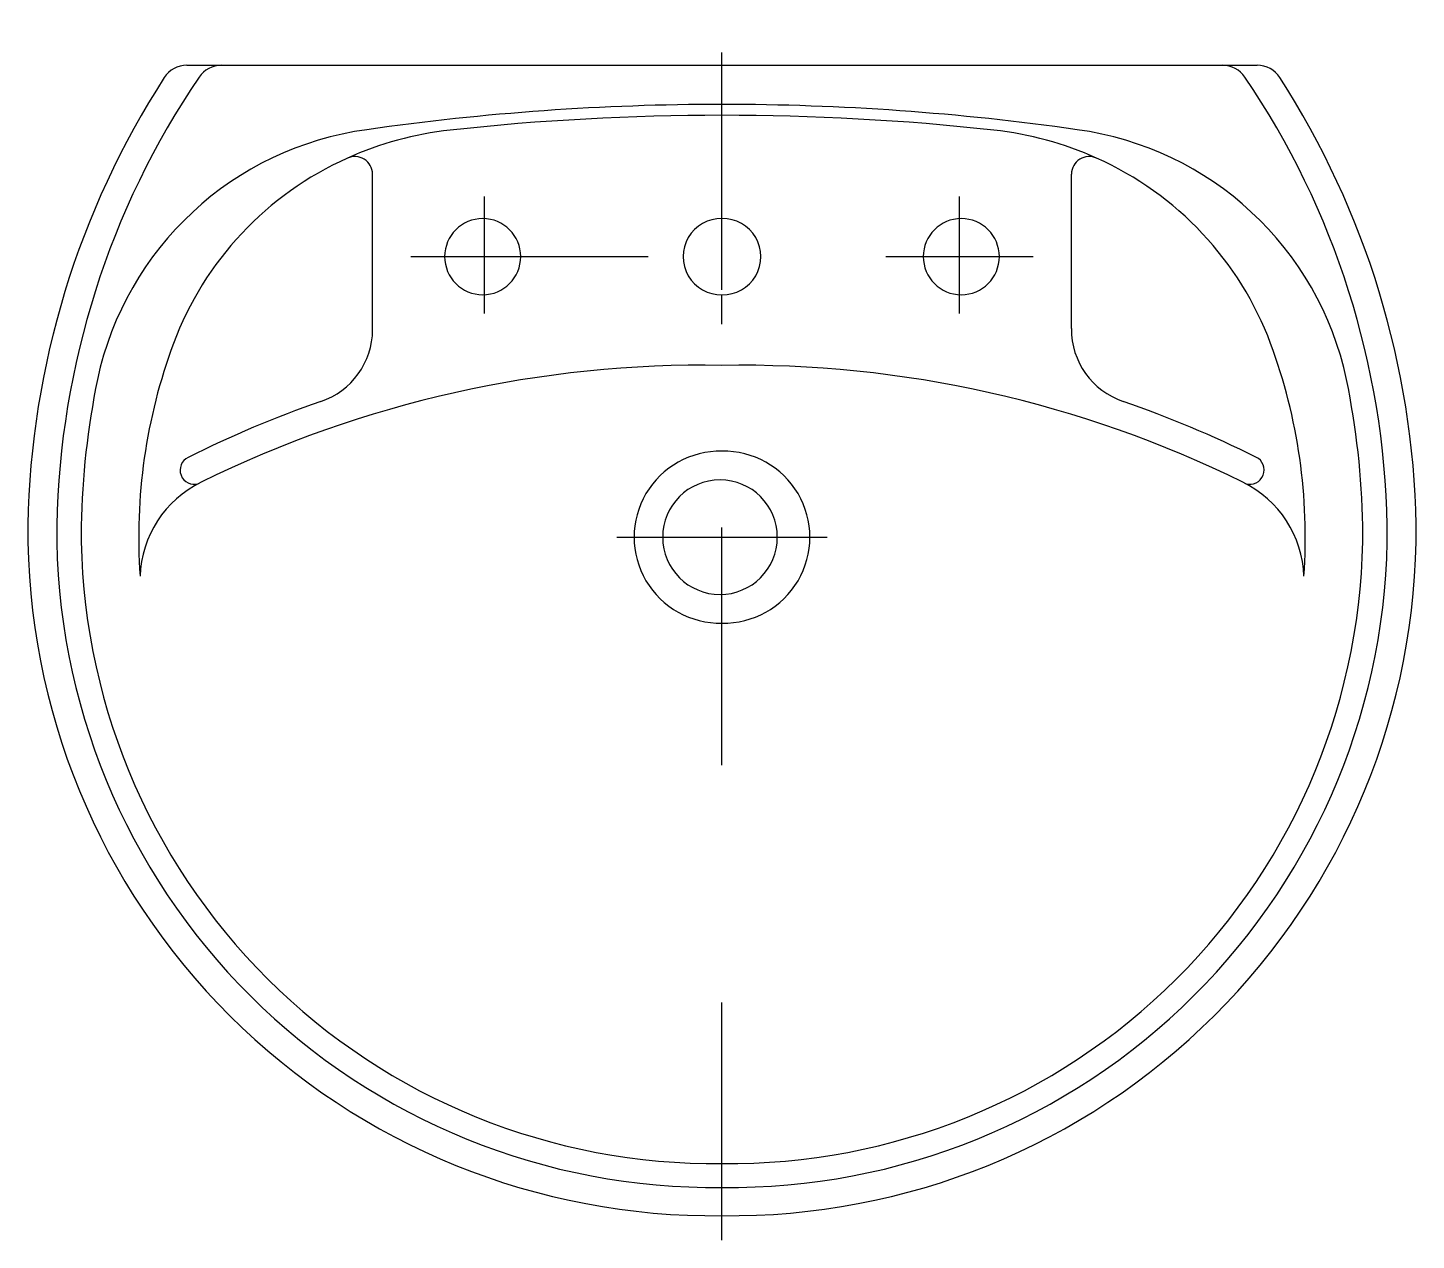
# Model space of a CAD drawing. Extents: x -933.14 to -932.556, y 903.188 to 903.698.
import ezdxf

# ---------------------------------------------------------------- set-up
doc = ezdxf.new("R2010")
doc.units = 0
doc.header["$LTSCALE"] = 0.2
doc.header["$MEASUREMENT"] = 0
for name, pattern in [('AXES', [0.54, 0.3, -0.08, 0.08, -0.08]), ('CACHE', [0.24, 0.12, -0.12]), ('CONTINU', [0])]:
    doc.linetypes.add(name, pattern=pattern)
doc.layers.get('0').update_dxf_attribs({"linetype": 'CONTINUOUS'})
doc.layers.add('DECA_EIXOS', color=5, linetype='AXES')

msp = doc.modelspace()

# ---------------------------------------------------------------- linework, layer by layer
at = {"linetype": 'CONTINU'}
for points in [[(-933.08271, 903.67704, 0.139349), (-933.14019, 903.48874)], [(-933.06809, 903.67724, 0.145013), (-933.12801, 903.48851)], [(-933.07326, 903.68217, 0.25293), (-933.08271, 903.67704)], [(-933.0587, 903.68217, 0.248722), (-933.06809, 903.67724)], [(-932.62779, 903.67724, 0.248721), (-932.63718, 903.68217)], [(-932.56787, 903.48851, 0.145041), (-932.62779, 903.67724)], [(-932.61316, 903.67702, 0.253342), (-932.62261, 903.68217)], [(-932.55569, 903.48872, 0.139349), (-932.61316, 903.67702)], [(-932.84794, 903.6657, 0.035577), (-932.9974, 903.65505)], [(-932.69847, 903.65505, 0.035579), (-932.84794, 903.6657)], [(-932.73347, 903.65486, 0.054687), (-932.96241, 903.65486)], [(-932.9974, 903.65505, 0.316291), (-933.11086, 903.54988)], [(-932.96241, 903.65486, 0.078826), (-933.00566, 903.64306)], [(-932.69022, 903.64306, 0.078826), (-932.73347, 903.65486)], [(-932.58502, 903.54987, 0.316338), (-932.69847, 903.65505)], [(-933.00566, 903.64306, 0.200803), (-933.07889, 903.56507)], [(-932.99502, 903.63641, 0.542094), (-933.00566, 903.64306)], [(-932.69022, 903.64306, 0.542326), (-932.70086, 903.63641)], [(-932.61697, 903.56502, 0.201358), (-932.69022, 903.64306)], [(-932.84794, 903.61764, 1.023451), (-932.84794, 903.5856)], [(-932.84794, 903.5856, 1.023468), (-932.84794, 903.61764)], [(-932.70086, 903.57131, 0.323672), (-932.67905, 903.54067)], [(-933.01683, 903.54068, 0.319743), (-932.99502, 903.57086)], [(-933.07889, 903.56507, 0.106582), (-933.09292, 903.46706)], [(-932.60296, 903.46706, 0.106582), (-932.61697, 903.56502)], [(-932.84794, 903.55585, 0.119392), (-933.06724, 903.50663)], [(-932.62864, 903.50663, 0.119381), (-932.84794, 903.55585)], [(-933.11086, 903.54988, 0.046104), (-933.11771, 903.48832)], [(-932.57817, 903.48833, 0.046094), (-932.58502, 903.54987)], [(-933.01683, 903.54068, 0.031172), (-933.07268, 903.51713)], [(-932.62314, 903.51725, 0.031171), (-932.67905, 903.54067)], [(-932.84794, 903.5197, 1.023459), (-932.84794, 903.44738)], [(-932.84794, 903.44738, 1.023457), (-932.84794, 903.5197)], [(-933.07268, 903.51713, 0.925044), (-933.0684, 903.50604)], [(-932.62748, 903.50604, 0.925005), (-932.62314, 903.51725)], [(-932.84878, 903.50766, 1), (-932.84878, 903.45941)], [(-932.84878, 903.45941, 1), (-932.84878, 903.50766)], [(-933.06724, 903.50663, 0.278036), (-933.09292, 903.46706)], [(-932.60296, 903.46706, 0.278037), (-932.62864, 903.50663)], [(-933.14019, 903.48874, 0.419656), (-932.84794, 903.19794)], [(-933.12801, 903.48851, 0.419643), (-932.84794, 903.20984)], [(-933.11771, 903.48832, 0.419637), (-932.84794, 903.21991)], [(-932.84794, 903.19794, 0.419637), (-932.55569, 903.48872)], [(-932.84794, 903.20984, 0.419638), (-932.56787, 903.48851)], [(-932.84794, 903.21991, 0.419649), (-932.57817, 903.48833)]]:
    msp.add_lwpolyline(points, format="xyb", dxfattribs=at)
for points in [[(-933.07326, 903.68217), (-932.62261, 903.68217)], [(-932.99502, 903.57086), (-932.99502, 903.63641)], [(-932.70086, 903.57131), (-932.70086, 903.63641)], [(-932.84794, 903.57327), (-932.84794, 903.5856)]]:
    msp.add_lwpolyline(points, dxfattribs=at)
at = {"linetype": 'CACHE'}
for points in [[(-932.94868, 903.61764, 1), (-932.94868, 903.5856)], [(-932.94868, 903.5856, 1), (-932.94868, 903.61764)], [(-932.7472, 903.61764, 1), (-932.7472, 903.5856)], [(-932.7472, 903.5856, 1), (-932.7472, 903.61764)]]:
    msp.add_lwpolyline(points, format="xyb", dxfattribs=at)
at = {"layer": 'DECA_EIXOS'}
for points in [[(-932.84794, 903.1876), (-932.84794, 903.69796)], [(-932.94794, 903.57764), (-932.94794, 903.62694)], [(-932.74794, 903.57764), (-932.74794, 903.62694)], [(-932.979, 903.60162), (-932.71688, 903.60162)], [(-932.89226, 903.48354), (-932.80362, 903.48354)]]:
    msp.add_lwpolyline(points, dxfattribs=at)

doc.saveas('drawing.dxf')
